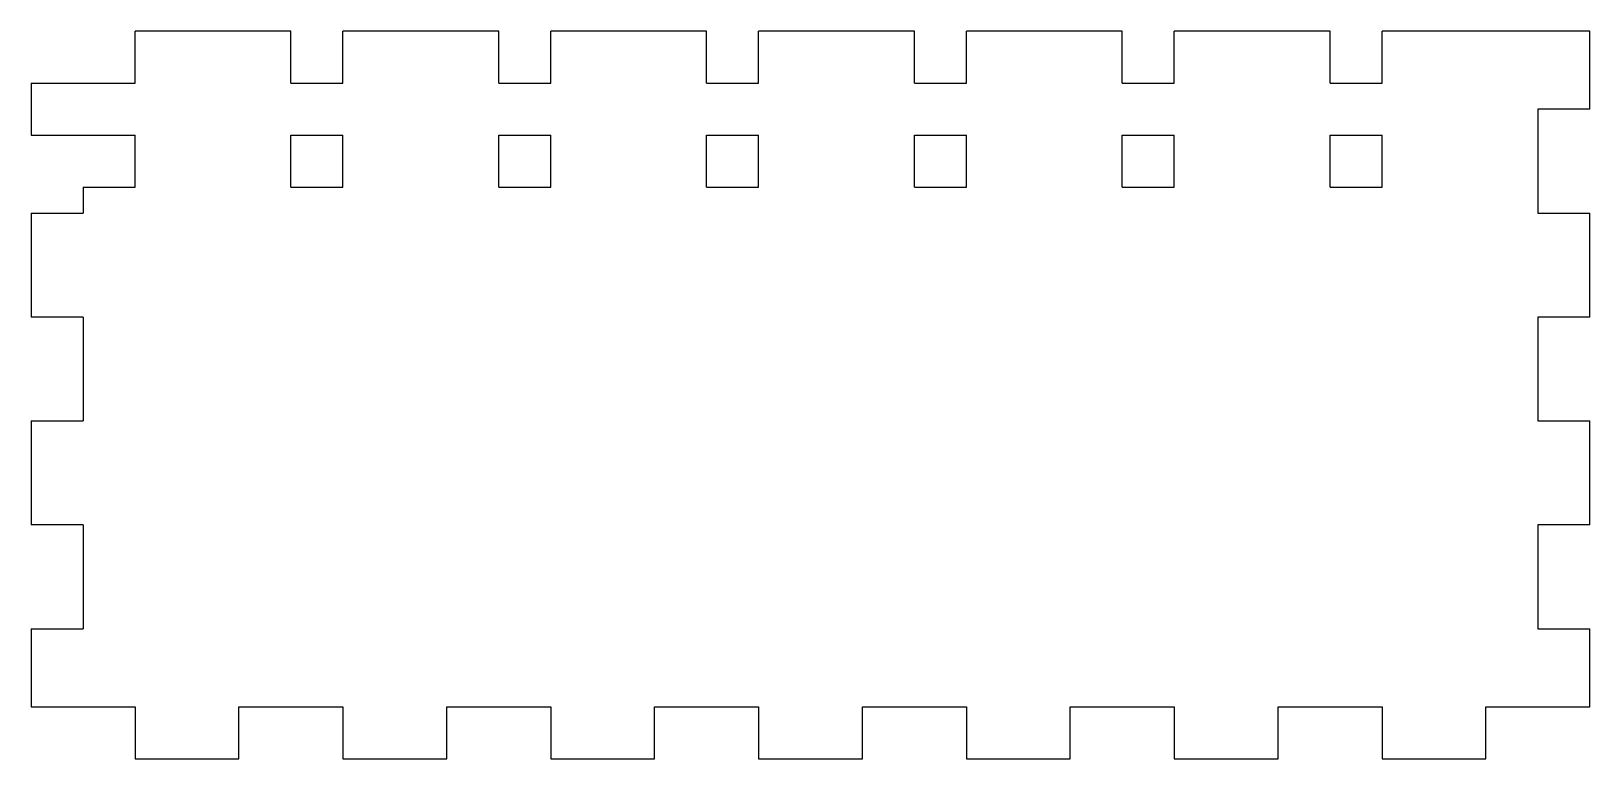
# Model space of a CAD drawing. Extents: x -3.75 to 3.75, y 0 to 3.5.
import ezdxf

# ---------------------------------------------------------------- set-up
doc = ezdxf.new("R2010")
doc.units = 0
doc.header["$MEASUREMENT"] = 0
doc.layers.get('0').update_dxf_attribs({"linetype": 'CONTINUOUS'})

msp = doc.modelspace()

# ---------------------------------------------------------------- linework, layer by layer
at = {"color": 7, "linetype": 'CONTINUOUS'}
for p, q in [((-2.5, 3.5), (-3.25, 3.5)), ((-3.25, 3.25), (-3.25, 3.5)), ((-2.5, 3.25), (-2.5, 3.5)), ((-1.5, 3.5), (-2.25, 3.5)), ((-2.25, 3.25), (-2.25, 3.5)), ((-1.5, 3.25), (-1.5, 3.5)), ((-0.5, 3.5), (-1.25, 3.5)), ((-1.25, 3.25), (-1.25, 3.5)), ((-0.5, 3.25), (-0.5, 3.5)), ((0.5, 3.5), (-0.25, 3.5)), ((-0.25, 3.25), (-0.25, 3.5)), ((0.5, 3.25), (0.5, 3.5)), ((1.5, 3.5), (0.75, 3.5)), ((0.75, 3.25), (0.75, 3.5)), ((1.5, 3.25), (1.5, 3.5)), ((2.5, 3.5), (1.75, 3.5)), ((1.75, 3.25), (1.75, 3.5)), ((2.5, 3.25), (2.5, 3.5)), ((3.75, 3.5), (2.75, 3.5)), ((2.75, 3.25), (2.75, 3.5)), ((3.75, 3.125), (3.75, 3.5)), ((-3.75, 3.25), (-3.25, 3.25)), ((-3.75, 3.25), (-3.75, 3)), ((-2.5, 3.25), (-2.25, 3.25)), ((-1.5, 3.25), (-1.25, 3.25)), ((-0.5, 3.25), (-0.25, 3.25)), ((0.5, 3.25), (0.75, 3.25)), ((1.5, 3.25), (1.75, 3.25)), ((2.5, 3.25), (2.75, 3.25)), ((3.5, 3.125), (3.5, 2.625)), ((3.75, 3.125), (3.5, 3.125)), ((-3.75, 3), (-3.25, 3)), ((-3.25, 2.75), (-3.25, 3)), ((-2.5, 2.75), (-2.5, 3)), ((-2.5, 3), (-2.25, 3)), ((-2.25, 2.75), (-2.25, 3)), ((-1.5, 2.75), (-1.5, 3)), ((-1.5, 3), (-1.25, 3)), ((-1.25, 2.75), (-1.25, 3)), ((-0.5, 2.75), (-0.5, 3)), ((-0.5, 3), (-0.25, 3)), ((-0.25, 2.75), (-0.25, 3)), ((0.5, 2.75), (0.5, 3)), ((0.5, 3), (0.75, 3)), ((0.75, 2.75), (0.75, 3)), ((1.5, 2.75), (1.5, 3)), ((1.5, 3), (1.75, 3)), ((1.75, 2.75), (1.75, 3)), ((2.5, 2.75), (2.5, 3)), ((2.5, 3), (2.75, 3)), ((2.75, 2.75), (2.75, 3)), ((-3.5, 2.75), (-3.25, 2.75)), ((-3.5, 2.75), (-3.5, 2.625)), ((-2.5, 2.75), (-2.25, 2.75)), ((-1.5, 2.75), (-1.25, 2.75)), ((-0.5, 2.75), (-0.25, 2.75)), ((0.5, 2.75), (0.75, 2.75)), ((1.5, 2.75), (1.75, 2.75)), ((2.5, 2.75), (2.75, 2.75)), ((-3.75, 2.625), (-3.5, 2.625)), ((-3.75, 2.625), (-3.75, 2.125)), ((3.5, 2.625), (3.75, 2.625)), ((3.75, 2.125), (3.75, 2.625)), ((-3.5, 2.125), (-3.75, 2.125)), ((-3.5, 2.125), (-3.5, 1.625)), ((3.5, 2.125), (3.5, 1.625)), ((3.75, 2.125), (3.5, 2.125)), ((-3.75, 1.625), (-3.5, 1.625)), ((-3.75, 1.625), (-3.75, 1.125)), ((3.5, 1.625), (3.75, 1.625)), ((3.75, 1.125), (3.75, 1.625)), ((-3.5, 1.125), (-3.75, 1.125)), ((-3.5, 1.125), (-3.5, 0.625)), ((3.5, 1.125), (3.5, 0.625)), ((3.75, 1.125), (3.5, 1.125)), ((-3.75, 0.625), (-3.5, 0.625)), ((-3.75, 0.625), (-3.75, 0.25)), ((3.5, 0.625), (3.75, 0.625)), ((3.75, 0.25), (3.75, 0.625)), ((-3.75, 0.25), (-3.25, 0.25)), ((-3.25, 0.25), (-3.25, 0)), ((-2.75, 0), (-2.75, 0.25)), ((-2.75, 0.25), (-2.25, 0.25)), ((-2.25, 0.25), (-2.25, 0)), ((-1.75, 0), (-1.75, 0.25)), ((-1.75, 0.25), (-1.25, 0.25)), ((-1.25, 0.25), (-1.25, 0)), ((-0.75, 0), (-0.75, 0.25)), ((-0.75, 0.25), (-0.25, 0.25)), ((-0.25, 0.25), (-0.25, 0)), ((0.25, 0), (0.25, 0.25)), ((0.25, 0.25), (0.75, 0.25)), ((0.75, 0.25), (0.75, 0)), ((1.25, 0), (1.25, 0.25)), ((1.25, 0.25), (1.75, 0.25)), ((1.75, 0.25), (1.75, 0)), ((2.25, 0), (2.25, 0.25)), ((2.25, 0.25), (2.75, 0.25)), ((2.75, 0.25), (2.75, 0)), ((3.25, 0), (3.25, 0.25)), ((3.25, 0.25), (3.75, 0.25)), ((-3.25, 0), (-2.75, 0)), ((-2.25, 0), (-1.75, 0)), ((-1.25, 0), (-0.75, 0)), ((-0.25, 0), (0.25, 0)), ((0.75, 0), (1.25, 0)), ((1.75, 0), (2.25, 0)), ((2.75, 0), (3.25, 0))]:
    msp.add_line(p, q, dxfattribs=at)

doc.saveas('drawing.dxf')
